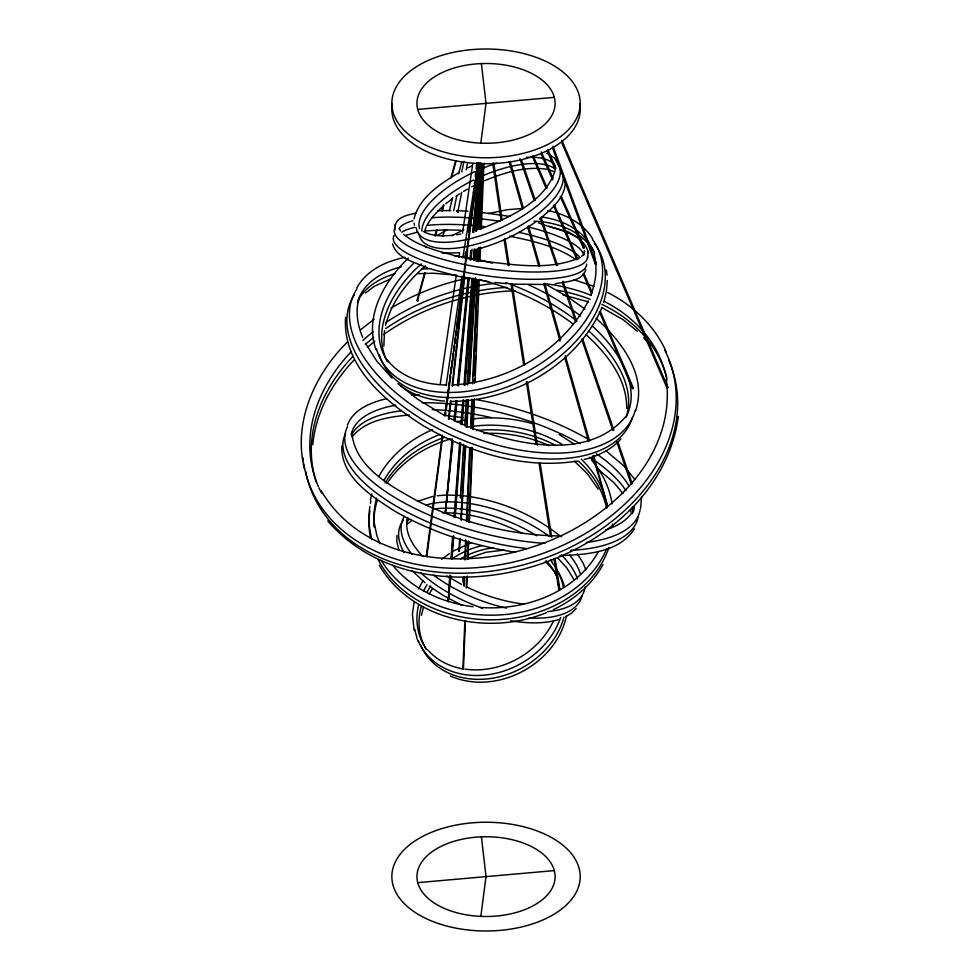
<?xml version="1.0" encoding="UTF-8"?>
<svg xmlns="http://www.w3.org/2000/svg" width="980" height="980" viewBox="0 0 980 980"><rect width="100%" height="100%" fill="white"/><g stroke="black" fill="none" stroke-linecap="round" stroke-linejoin="round"><path stroke-width="1.47" d="M464.826 621.516L462.915 668.875C449.551 666.596 436.688 660.202 427.77 649.85M466.198 587.902L466.627 577.208M467.374 558.87L468.048 542.075M468.857 522.205L471.882 447.346M472.63 429.02L473.805 399.987M474.492 383.18L474.675 378.599M474.798 375.548L475.594 355.691M475.79 351.097L476.464 334.303M476.77 326.659L477.395 311.383M477.762 302.22L478.203 291.526M479.685 254.861L479.992 247.217M480.739 228.879L481.107 219.716M481.658 205.971L482.099 195.277M482.65 181.521L483.152 169.307M462.438 669.193L463.442 669.389L465.427 620.463M466.786 586.824L467.215 576.118M467.901 559.298L468.648 540.948M469.383 522.597L472.421 447.676M473.169 429.326L474.406 398.75M475.08 381.93L479.232 279.484M479.98 261.133L480.531 247.364M481.278 229.014L483.936 163.268M607.306 280.427L606.412 291.281L603.729 302.44M463.65 585.66C466.051 587.473 460.514 579.841 464.03 576.546M464.765 559.727L465.647 539.845M466.455 521.495L469.69 448.08M470.559 428.199L471.846 399.13M472.519 383.841L477.101 279.839M477.909 261.476L478.522 247.72M479.33 229.357L482.221 163.599M464.165 585.758L464.508 578.114M465.316 559.764L466.125 541.413M466.995 521.519L470.241 448.105M471.111 428.223L472.323 400.698M473.132 382.347L473.267 379.285M473.401 376.222L477.652 279.864M478.461 261.513L479.061 247.744M479.869 229.394L482.773 163.623M458.934 550.834L459.571 540.164M460.833 518.837L465.182 445.692M466.26 427.402L467.889 399.975M468.893 383.217L475.129 278.075M476.133 261.317L476.856 249.128M478.032 229.32L479.661 201.892M479.833 198.842L480.384 189.691M459.485 550.87L458.395 550.797L459.449 550.968L460.208 538.682M461.286 520.404L465.721 445.729M466.811 427.452L468.44 400.024M469.432 383.254L475.68 278.112M476.672 261.354L477.395 249.165M478.571 229.357L480.2 201.929M480.384 198.879L481.205 185.171M481.646 177.552L482.099 169.932M460.416 497.583L461.507 497.669L460.416 497.583L463.626 444.185M464.728 425.871L466.284 399.938M467.191 384.675L473.512 279.398M474.712 259.565L474.982 254.984M476.452 230.57L476.819 224.469M477.358 215.318L477.726 209.206M478.191 201.586L478.742 192.423M478.926 189.373L479.379 181.741M479.747 175.641L479.93 172.59M461.421 490L462.058 479.318M462.609 470.167L463.075 462.536M463.528 454.904L463.981 447.272M465.549 421.339L466.002 413.707M466.554 404.556L466.823 399.975M467.742 384.724L467.926 381.673M468.477 372.51L468.93 364.879M469.481 355.728L469.947 348.096M470.486 338.945L470.853 332.845M471.405 323.682L471.87 316.062M472.409 306.899L472.875 299.28M473.426 290.117L473.793 284.016M475.349 258.071L475.533 255.021M479.563 187.891L479.747 184.84M480.286 175.677L480.47 172.627M450.788 575.505L448.277 601.61L449.698 575.407M450.959 558.637L452.552 537.297M454.046 517.477L459.645 442.788M461.017 424.499L462.842 400.11M463.993 384.858L471.993 278.161M473.365 259.859L474.161 249.19M475.533 230.9L480.568 163.832M448.301 601.365L450.237 575.456M451.498 558.686L453.213 535.827M454.818 514.476L460.184 442.838M461.555 424.548L463.393 400.159M464.532 384.907L472.311 281.248M473.904 259.908L474.712 249.239M476.084 230.949L481.107 163.881M452.05 558.735L453.765 535.864M455.137 517.575L460.735 442.887M462.107 424.585L463.932 400.195M465.084 384.956L473.083 278.247M474.455 259.957L475.251 249.288M476.623 230.998L481.658 163.917M396.974 535.472L396.827 541.56L398.946 550.295M406.896 521.14C405.316 534.835 414.062 547.061 422.919 556.579M341.824 445.863C340.575 476.844 371.641 496.284 394.597 511.033C431.616 532.336 472.985 545.615 515.088 552.218M345.573 317.3C342.204 366.447 386.353 402.596 424.046 426.178C469.849 452.613 524.202 469.653 577.355 461.029M453.091 440.424L445.3 513.422L452.16 438.795M453.961 420.579L455.921 400.845M457.427 385.667L468.122 277.904M469.935 259.688L470.841 250.586M472.642 232.37L479.575 162.545M445.312 513.226L452.552 440.375M454.512 420.641L456.46 400.906M457.966 385.728L468.673 277.965M470.474 259.749L471.38 250.635M473.34 230.913L480.114 162.607M455.051 420.702L457.011 400.967M458.518 385.789L469.212 278.014M471.025 259.81L472.078 249.177M473.732 232.481L480.666 162.656M448.436 419.293L450.445 401.077M452.123 385.899L459.828 316.062M460.171 313.024L460.674 308.467M461.176 303.923L461.507 300.885M462.009 296.328L462.511 291.771M463.013 287.226L463.516 282.669M466.027 259.896L466.872 252.301M473.401 193.097L473.904 188.54M474.406 183.995L474.749 180.957M475.251 176.4L475.753 171.843M476.084 168.805L476.758 162.741M448.975 419.342L450.984 401.126M452.662 385.949L464.728 276.642M466.578 259.945L467.583 250.843M475.962 174.93L476.292 171.904M476.623 168.866L477.297 162.79M485.345 881.902L486.019 876.622L481.413 836.846M384.503 330.689L383.866 346.136M312.779 444.724C315.621 412.641 332.085 383.143 353.976 360.077M678.356 416.439C658.168 564.541 425.577 634.17 327.7 520.919M480.837 143.141L486.019 103.378L481.413 63.602M480.837 916.386L485.333 881.939M426.349 556.248L427.317 556.53L426.263 556.334L442.335 435.206M445.863 412.776C446.01 417.774 442.85 415.875 445.349 412.494M445.949 407.95L446.353 404.924M446.757 401.886L447.358 397.353M447.958 392.809L448.362 389.783M448.767 386.745L449.367 382.212M449.771 379.174L450.371 374.63M450.776 371.604L451.376 367.059M451.78 364.033L452.172 361.007M452.785 356.463L453.177 353.437M453.581 350.411L454.181 345.866M454.585 342.841L455.185 338.296M455.59 335.27L456.19 330.726M456.594 327.7L478.497 162.656M426.802 556.407L442.654 436.958M446.268 409.75L450.678 376.479M451.082 373.466L453.679 353.805M454.083 350.779L454.683 346.246M455.088 343.221L455.688 338.688M456.092 335.662L456.692 331.13M457.096 328.104L479.036 162.754M395.124 225.719C396.888 216.482 408.648 214.951 416.231 213.003M457.93 318.794L444.871 415.716L418.007 399.448L397.929 383.596M584.35 252.326L584.546 250.843L583.957 254.947M585.832 269.61C582.23 281.811 565.472 281.615 555.158 283.735M588.208 252.901C584.337 232.64 554.533 229.602 538.559 222.864M394.352 231.182L395.332 224.175M587.437 258.377L588.417 251.358M462.07 276.201L446.194 384.993C424.536 384.552 401.175 377.741 387.382 360.015M464.716 258.071L465.598 252.032M468.465 232.382L471.319 212.746M471.76 209.72L472.201 206.707M472.642 203.681L473.083 200.655M473.524 197.642L474.185 193.109M474.626 190.083L475.067 187.058M440.216 384.393L456.276 275.49M458.959 257.336L459.632 252.803M462.523 233.142L472.789 163.562M462.854 257.495L477.995 164.615M414.026 218.859C419.452 196.735 441.086 183.554 459.252 172.37M555.133 170.446C544.99 201.831 510.274 217.009 481.903 228.426M457.856 211.741L461.715 192.288M466.186 169.822L467.374 163.832M453.679 210.798L456.79 195.829M461.776 171.868L463.944 161.382M414.209 601.475L412.409 614.154L414.148 630.483M421.474 615.281L423.458 607.171M566.477 615.746C556.162 664.697 496.333 696.131 450.335 676.016M358.68 299.623C355.311 312.228 357.712 325.642 362.723 337.475M370.428 499.91L371.837 493.92M640.577 508.424L641.569 496.676M442.96 235.849L444.454 229.957M449.318 210.774L452.674 197.507M458.652 173.901L461.641 162.104M583.37 247.952L584.313 247.548L583.37 247.952L560.266 196.649M416.99 300.591L418.043 300.762L416.99 300.591L424.72 272.624M434.899 235.813L436.529 229.933M441.809 210.786L443.438 204.906M450.763 178.397L455.651 160.732M417.517 300.676L425.247 272.71M435.426 235.898L437.055 230.018M442.348 210.871L443.977 204.992M451.707 177.013L456.178 160.818M632.504 388.57L633.46 388.166L632.553 388.631L599.295 311.603M385.581 325.36C391.547 301.668 407.215 281.566 425.504 265.911M424.573 231.501L426.178 226.858M593.709 455.565L607.514 506.035L592.692 455.884M666.829 387.615L667.784 387.21L666.829 387.615L561.516 142.149M635.505 410.89C647.792 375.426 621.185 340.954 596.269 318.463M590.683 295.384C595.767 282.375 597.812 267.773 594.076 254.139M347.361 425.308C353.266 409.126 371.236 402.351 386.647 398.676M447.75 601.328L448.84 601.414M601.732 308.088C576.387 365.356 512.748 401.041 451.229 401.433M418.595 588.931L422.882 580.858M553.541 620.867C538.326 653.476 500.731 674.032 465.071 669.168M444.773 513.165L445.863 513.287M588.355 300.811C563.01 350.656 507.714 382.016 452.674 384.956M429.203 593.99L432.29 588.931M378.844 476.55C390.444 455.198 410.338 439.212 432.462 429.718M598.535 551.483C575.713 592.533 525.488 610.871 480.384 607.453M602.994 564.566C592.116 584.644 573.839 599.932 553.394 609.634M427.378 224.432L432.511 216.85L442.666 206.413M634.464 528.832C618.944 553.051 585.905 554.533 559.996 555.66M356.855 287.789C366.52 270.223 386.145 261.084 405.071 257.36M357.369 302.894L358.692 300.75M387.112 483.312C401.702 461.053 425.577 446.206 450.825 438.869M625.118 417.333C588.012 459.988 520.686 445.104 474.087 428.971M352.028 436.994C365.577 420.065 389.109 416.782 409.395 415.005M631.292 513.532C625.13 521.936 615.391 526.811 605.677 529.911M576.167 608.568L571.769 612.929L566.085 616.567M620.928 438.942C611.41 449.649 597.959 455.945 584.288 459.485M408.341 258.071C384.601 280.893 364.058 315.964 375.965 349.566M581.569 256.417L582.855 255.119M347.484 341.971C314.654 374.225 292.787 422.478 304.413 468.759M367.463 347.251L374.764 341.212M407.006 524.349L411.857 520.503M365.503 292.971L374.262 286.356L390.726 278.835M360.689 329.672L374.176 319.211M445.729 203.816L452.417 198.695M539.453 219.104C551.029 209.463 565.791 197.568 565.264 181.006M441.527 559.433L449.342 553.59M383.523 334.621C421.719 307.451 468.171 292.297 514.966 290.766M535.889 221.75C518.959 233.755 499.947 242.758 480.016 248.504M456.006 196.208L459.743 193.758M437.864 235.188L446.684 230.079M391.094 308.075C415.349 293.596 442.103 283.33 469.788 277.72M579.927 257.642C548.592 271.105 512.663 264.6 479.882 260.741M463.613 191.382L467.595 189.079M453.471 550.968L471.196 542.724M460.514 558.71L462.572 557.547A74.909 61.409 -28.4 0 1 493.467 547.796M471.686 186.849L473.769 185.784M467.852 167.837L472.274 165.718M417.897 501.27L432.829 496.419M468.342 558.343L485.982 552.255L504.038 550.111M484.39 180.773C503.867 172.762 525.231 165.963 546.497 169.246M546.693 612.574C489.388 636.094 411.894 621.1 379.199 565.105M405.353 235.457L417.872 232.04M559.163 619.409C543.496 624.248 526.701 623.329 510.715 620.744M487.869 213.603L507.824 209.659L521.703 208.532M456.447 421.768L463.859 420.236M456.754 234.747L460.747 234.085M472.899 418.926C492.573 416.574 512.687 418.142 531.773 423.47M437.215 495.733L446.66 495.023L460.87 495.5M425.871 230.9L444.724 229.871L460.759 230.214M452.87 235.261C443.046 236.204 432.315 236.535 423.47 231.452M458.763 252.803L441.955 253.024M417.762 109.392L418.019 110.373A69.066 39.874 0 0 0 495.99 142.835A69.066 39.874 0 0 0 554.655 98.87L554.031 96.383A69.066 39.874 0 0 0 482.528 63.553L478.203 63.761A69.066 39.874 0 0 0 417.394 107.886L417.762 109.392L554.276 97.363M417.762 882.637L418.019 883.617A69.066 39.874 0 0 0 495.99 916.08A69.066 39.874 0 0 0 554.655 872.114L554.031 869.628A69.066 39.874 0 0 0 482.528 836.798L478.203 837.006A69.066 39.874 0 0 0 417.394 881.13L417.762 882.637L554.276 870.608M411.453 395.308L419.318 394.965M417.97 273.653L433.38 273.236L456.643 275.184M483.826 433.479C506.011 432.388 528.526 436.357 548.788 445.533M437.693 210.712L450.861 210.516M545.787 284.494L512.969 284.127M442.36 512.834C470.253 512.466 497.693 520.858 522.413 533.377M561.797 535.987C511.83 535.68 462.168 522.867 417.382 500.952C390.849 486.08 356.132 467.877 352.028 434.361M456.435 210.627L467.987 211.19M432.241 409.64L439.077 409.934A146.302 59.327 15.4 0 1 472.103 413.768M507.04 283.686L494.998 282.473M446.096 415.594L463.381 417.639M444.651 401.102C429.154 399.865 413.523 395.491 400.894 386.145M479.918 212.182L510.139 216.445M462.205 495.611C498.073 499.69 533.034 513.912 561.013 536.795M524.067 604.121C504.173 601.769 484.843 595.632 466.774 587.057M454.353 255.768L471.956 258.377M488.922 281.713L459.069 276.532L432.168 269.414M473.083 606.743C442.678 602.933 412.47 589.409 392.796 565.35M548.898 226.405L568.155 231.844L581.789 239.61M476.096 399.571C515.443 406.663 554.019 419.465 588.723 439.493M509.661 236.119C532.373 240.97 556.162 245.956 575.542 259.418M468.452 258.659L474.136 259.749M562.924 294.833L588.527 301.938M547.587 210.541C565.264 213.983 582.794 222.999 592.569 238.63M457.378 256.258C438.685 251.321 418.791 246.629 403.454 234.232M480.911 260.239L492.499 263.191M479.477 279.655L482.356 280.366M573.582 279.594L594.431 286.54M483.802 280.721C515.798 289.357 546.301 303.837 572.847 323.755M549.168 169.871L553.859 171.598M427.378 267.822C415.14 262.297 396.777 258.512 392.551 243.959M546.791 153.186L554.545 158.05L559.004 166.098M465.561 425.553L448.901 417.848M462.119 605.407L443.511 595.632L429.277 586.101M601.647 307.463L623.084 319.688L637.392 331.265M442.727 236.217L442.482 235.592L443.401 235.739M544.365 283.428L567.702 296.818L584.999 309.129M461.568 584.472L446.819 575.934M607.833 292.579C632.884 305.393 654.714 325.728 666.155 351.722M559.053 434.434L574.562 444.369M596.306 263.608L595.313 263.975L596.306 263.608L553.014 146.167M555.734 168.131L554.778 168.536L555.734 168.131L548.065 150.001M605.873 450.69L623.856 465.929L634.795 479.441M596.771 468.134L614.031 482.76L623.047 493.577M574.354 461.176L587.449 473.793L598.143 489.118M424.989 582.745L412.078 570.617M585.893 334.474C606.755 353.535 627.077 378.623 626.698 408.366M424.781 246.103L426.325 247.536M557.694 557.902L566.893 568.02L574.317 580.295M391.963 378.047L376.602 360.824L365.442 343.282M643.701 337.659L649.397 344.421M591.504 460.049C602.124 472.434 609.768 487.611 612.022 503.855M550.454 559.776L552.132 561.883M577.245 553.676L583.088 562.998L585.832 569.784M559.739 588.563L558.686 588.796L559.752 588.637L555.023 558.367M607.931 505.668L606.902 505.901M321.073 490.576C362.796 561.577 460.38 570.985 532.165 547.036C603.484 524.998 676.923 460.049 666.278 378.893M554.398 565.215L556.395 568.694M399.693 229.32L400.587 230.925M416.757 638.115L418.485 641.741M541.23 151.876L553.1 178.213M561.209 196.245L584.313 247.548M540.911 153.676L552.769 180.014M533.23 155.857L547.122 188.05M554.362 204.845L577.906 259.418M583.945 273.408L592.398 293.008M600.25 311.199L633.46 388.166M532.275 156.261L546.154 188.454M553.406 205.237L576.951 259.822M582.99 273.812L591.442 293.412M561.859 140.336L667.784 387.21M547.097 150.406L554.778 168.536M379.811 543.79L376.81 535.362L374.446 523.822M552.561 147.98L595.313 263.975M521.397 159.728L535.252 200.226M541.181 217.585L557.51 265.323M562.949 281.223L576.301 320.288M582.733 339.092L613.909 430.22M617.865 441.784L632.21 483.728M519.902 158.638L534.247 200.582M540.188 217.94L556.505 265.678M562.447 283.024L575.799 322.089M581.74 339.448L612.904 430.563M616.861 442.139L631.206 484.083M510.115 161.382L523.491 208.446M528.502 226.098L539.784 265.813M544.807 283.465L560.695 339.362M565.288 355.544L589.531 440.865M509.098 161.7L522.463 208.764M527.485 226.417L538.767 266.131M543.79 283.784L560.082 341.15M564.688 357.333L588.515 441.184M554.68 164.444L555.109 166.331M414.062 223.146L414.503 225.118M557.804 580.969L559.213 588.686M630.52 509.6L631.047 512.271M502.14 220.182L493.798 163.06M504.982 238.299L509.22 265.47M512.062 283.588L524.802 365.124M527.399 381.722L537.31 445.141M540.152 463.258L551.716 537.236M501.086 220.414L492.744 163.293M504.161 240.039L508.167 265.715M510.997 283.832L523.749 365.356M526.346 381.967L536.023 443.866M539.086 463.491L550.417 535.962M553.957 558.6L558.686 588.796M606.399 270.076L607.073 275.184M638.262 516.411A152.402 61.801 15.4 0 1 570.703 550.356M526.86 548.592A152.402 61.801 15.4 0 1 345.622 433.442M640.111 509.698A152.402 61.801 15.4 0 1 586.322 542.455M544.954 543.361A152.402 61.801 15.4 0 1 397.231 498.93A152.402 61.801 15.4 0 1 347.471 426.729M351.428 435.255A146.302 59.327 15.4 0 1 400.747 410.89M473.573 414.026A146.302 59.327 15.4 0 1 491.372 417.615M589.654 457.231A146.302 59.327 15.4 0 1 625.926 490.686M632.431 507.236A146.302 59.327 15.4 0 1 632.517 513.655M351.195 434.397A146.302 59.327 15.4 0 1 395.883 405.181M422.172 402.817A146.302 59.327 15.4 0 1 432.719 402.866L440.927 403.209A146.302 59.327 15.4 0 1 466.615 405.892M468.073 406.1A146.302 59.327 15.4 0 1 580.087 443.622M596.489 453.838A146.302 59.327 15.4 0 1 629.062 486.105M634.477 505.68A146.302 59.327 15.4 0 1 633.325 511.805M561.92 172.431A78.033 31.581 -24.7 0 1 500.388 235.678A78.033 31.581 -24.7 0 1 419.146 234.22M558 164.383A78.033 31.581 -24.7 0 1 499.727 228.352A78.033 31.581 -24.7 0 1 416.243 227.887M421.878 231.06A74.909 30.319 -24.7 0 1 465.414 184.326L469.506 182.109A74.909 30.319 -24.7 0 1 473.671 179.977M482.209 176.02A74.909 30.319 -24.7 0 1 555.403 169.185M419.55 228.622A74.909 30.319 -24.7 0 1 462.499 177.993L466.59 175.775A74.909 30.319 -24.7 0 1 475.006 171.61M483.63 167.874A74.909 30.319 -24.7 0 1 496.652 163.219M526.321 157.376A74.909 30.319 -24.7 0 1 528.71 157.266M529.886 157.241A74.909 30.319 -24.7 0 1 553.982 164.236M586.604 264.135A97.535 24.745 8 0 1 483.63 275.392A97.535 24.745 8 0 1 394.119 235.457M587.633 256.834A97.535 24.745 8 0 1 466.701 264.98M465.243 264.674A97.535 24.745 8 0 1 395.148 228.168M401.812 232.199A93.639 23.753 8 0 1 415.055 227.274M426.643 225.437A93.639 23.753 8 0 1 450.69 224.408L456.043 224.518A93.639 23.753 8 0 1 484.39 226.65M518.873 232.346A93.639 23.753 8 0 1 579.891 257.275M398.983 228.793A93.639 23.753 8 0 1 412.801 220.794M432.058 217.719A93.639 23.753 8 0 1 451.719 217.107L457.072 217.217A93.639 23.753 8 0 1 499.984 221.333M528.073 226.931A93.639 23.753 8 0 1 583.602 254.788M594.419 243.506A121.924 79.184 -27.6 0 1 530.719 376.185A121.924 79.184 -27.6 0 1 381.122 359.709M380.669 358.558A121.924 79.184 -27.6 0 1 379.444 355.005M592.484 239.377A121.924 79.184 -27.6 0 1 522.94 373.723A121.924 79.184 -27.6 0 1 376.418 348.66M387.014 360.885A117.049 76.011 -27.6 0 1 421.327 263.902M534.014 221.174A117.049 76.011 -27.6 0 1 594.235 252.068M541.23 216.923A117.049 76.011 -27.6 0 1 594.591 253.416M387.982 361.926A117.049 76.011 -27.6 0 1 386.659 359.917M386.034 358.901A117.049 76.011 -27.6 0 1 384.871 356.818M384.319 355.752A117.049 76.011 -27.6 0 1 413.474 263.546M452.001 235.715A117.049 76.011 -27.6 0 1 463.883 229.92M582.022 596.146A97.535 46.17 21.8 0 1 528.98 617.976M482.417 608.2A97.535 46.17 21.8 0 1 420.898 572.945M403.993 552.475A97.535 46.17 21.8 0 1 403.442 520.172M585.134 587.045A97.535 46.17 21.8 0 1 547.685 611.569M506.562 608.151A97.535 46.17 21.8 0 1 433.65 575.187M411.955 554.435A97.535 46.17 21.8 0 1 404.262 516.374M406.933 521.85A93.639 44.321 21.8 0 1 408.88 519.67M435.169 508.853A93.639 44.321 21.8 0 1 454.034 508.338L459.155 508.73A93.639 44.321 21.8 0 1 536.673 535.741M561.283 554.901A93.639 44.321 21.8 0 1 577.49 578.874M406.541 520.441A93.639 44.321 21.8 0 1 407.815 517.955M425.749 505.215A93.639 44.321 21.8 0 1 456.533 502.103L461.654 502.507A93.639 44.321 21.8 0 1 549.364 536.403M569.454 554.864A93.639 44.321 21.8 0 1 580.332 573.704M632.37 417.48A152.402 82.822 23.3 0 1 455.516 437.007A152.402 82.822 23.3 0 1 354.429 294.698M635.261 410.351A152.402 82.822 23.3 0 1 462.438 433.038A152.402 82.822 23.3 0 1 354.956 292.199M355.593 291.06A152.402 82.822 23.3 0 1 356.965 288.818M357.957 300.627A146.302 79.503 23.3 0 1 395.099 273.653M421.363 269.132A146.302 79.503 23.3 0 1 431.335 268.79M505.901 282.583A146.302 79.503 23.3 0 1 577.012 321.097M588.809 330.983A146.302 79.503 23.3 0 1 626.318 416.451M358.362 299.28A146.302 79.503 23.3 0 1 401.457 266.719M528.698 284.874A146.302 79.503 23.3 0 1 580.662 316.099M592.349 326.034A146.302 79.503 23.3 0 1 625.865 417.455M668.728 360.285A190.512 141.353 -16.7 0 1 532.765 562.153A190.512 141.353 -16.7 0 1 305.711 471.527M664.71 350.019A190.512 141.353 -16.7 0 1 533.206 556.677A190.512 141.353 -16.7 0 1 303.727 463.712M303.286 460.772A190.512 141.353 -16.7 0 1 302.93 457.807M316.307 482.136A182.88 135.693 -16.7 0 1 352.874 356.401M365.295 344.433A182.88 135.693 -16.7 0 1 373.601 337.5M385.777 328.533A182.88 135.693 -16.7 0 1 414.908 311.615L425.271 306.863A182.88 135.693 -16.7 0 1 471.674 292.15M474.479 291.575A182.88 135.693 -16.7 0 1 506.856 287.397M557.387 290.239A182.88 135.693 -16.7 0 1 590.132 299.28M601.867 304.327A182.88 135.693 -16.7 0 1 666.768 377.716M604.146 301.301A182.88 135.693 -16.7 0 1 666.89 379.75M321.501 492.977A182.88 135.693 -16.7 0 1 318.978 487.844M318.402 486.546A182.88 135.693 -16.7 0 1 351.404 351.514M362.833 340.44A182.88 135.693 -16.7 0 1 373.209 331.755M385.446 322.861A182.88 135.693 -16.7 0 1 413.438 306.728L423.801 301.975A182.88 135.693 -16.7 0 1 477.236 285.878M478.632 285.633A182.88 135.693 -16.7 0 1 494.128 283.441M546.852 283.93A182.88 135.693 -16.7 0 1 591.332 295.433M556.554 569.699A78.033 63.97 -28.4 0 1 564.382 586.677M563.966 617.094A78.033 63.97 -28.4 0 1 494.876 677.768A78.033 63.97 -28.4 0 1 420.396 644.84M555.954 568.094A78.033 63.97 -28.4 0 1 563.182 586.812M560.609 617.474A78.033 63.97 -28.4 0 1 490.441 674.35A78.033 63.97 -28.4 0 1 418.325 640.994M416.868 637.233A78.033 63.97 -28.4 0 1 414.834 629.393M552.034 562.643A78.033 63.97 -28.4 0 1 553.688 564.762M426.141 649.25A74.909 61.409 -28.4 0 1 424.879 647.008M424.303 645.857A74.909 61.409 -28.4 0 1 421.498 605.64M426.913 592.385A74.909 61.409 -28.4 0 1 430.698 586.04M545.223 561.785A74.909 61.409 -28.4 0 1 557.277 576.877M546.032 560.609A74.909 61.409 -28.4 0 1 558.245 580.135M426.9 649.703A74.909 61.409 -28.4 0 1 418.693 604.501M423.519 591.148A74.909 61.409 -28.4 0 1 427.035 584.705M452.417 558.539A74.909 61.409 -28.4 0 1 456.398 556.028L460.49 553.712A74.909 61.409 -28.4 0 1 482.344 545.542M579.707 103.745A94.19 54.378 0 0 1 485.86 163.709A94.19 54.378 0 0 1 392.368 103.562M608.935 547.281A121.924 96.947 0.1 0 1 499.053 619.605A121.924 96.947 0.1 0 1 378.023 559.396M370.562 538.326A121.924 96.947 0.1 0 1 369.889 511.009M612.635 524.043A121.924 96.947 0.1 0 1 612.353 527.081M606.792 548.506A121.924 96.947 0.1 0 1 499.065 614.975A121.924 96.947 0.1 0 1 381.147 560.34M372.045 539.686A121.924 96.947 0.1 0 1 369.901 506.391M370.428 503.377A121.924 96.947 0.1 0 1 370.93 500.976M373.944 526.076A117.049 93.063 0.1 0 1 377.435 499.996M385.115 482.969A117.049 93.063 0.1 0 1 444.001 437.57M476.513 430.502A117.049 93.063 0.1 0 1 555.096 445.091M578.396 461.115A117.049 93.063 0.1 0 1 606.449 508.032M374.446 527.289A117.049 93.063 0.1 0 1 376.59 498.22M383.903 480.482A117.049 93.063 0.1 0 1 439.996 434.422M467.815 426.998A117.049 93.063 0.1 0 1 562.287 444.54M581.275 459.167A117.049 93.063 0.1 0 1 605.052 497.669M605.444 499.102A117.049 93.063 0.1 0 1 607.208 507.75M457.305 211.582L458.346 211.827L457.305 211.582M496.382 190.047L497.191 189.814L496.444 189.985M497.436 190.071L496.725 190.426L497.436 190.059M462.34 257.36L463.393 257.581L462.34 257.36M445.68 384.858L446.733 385.067L445.741 384.822M438.795 923.662A94.19 54.378 0 0 0 580.209 876.72A94.19 54.378 0 0 0 439.065 829.484A94.19 54.378 0 0 0 438.795 923.662M438.795 150.43A94.19 54.378 0 0 0 580.209 103.476A94.19 54.378 0 0 0 439.065 56.24A94.19 54.378 0 0 0 438.795 150.43"/></g></svg>
